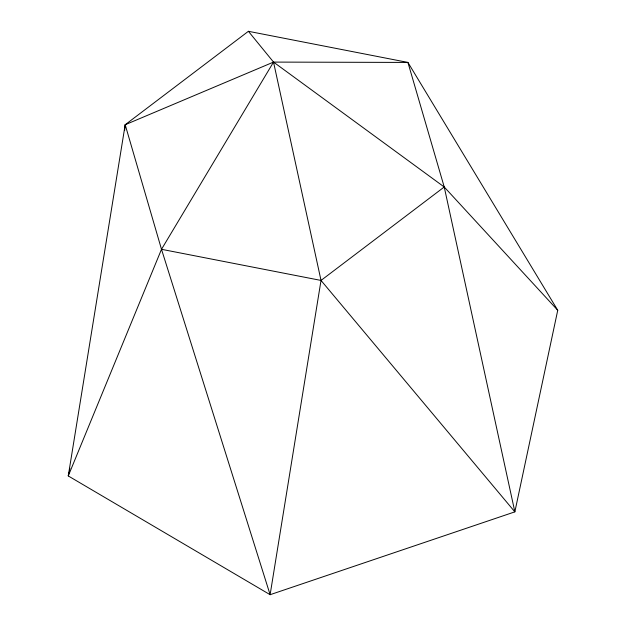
<?xml version="1.0" encoding="UTF-8"?>
<svg xmlns="http://www.w3.org/2000/svg" width="626" height="626" viewBox="0 0 626 626"><rect width="100%" height="100%" fill="white"/><g stroke="black" fill="none" stroke-linecap="round" stroke-linejoin="round"><path stroke-width="0.94" d="M124.637 130.568L125.184 124.738L248.397 31.3L407.917 62.428L557.735 310.277L514.854 511.865L270.119 594.7L68.265 475.94L125.184 124.738L273.531 62.091L407.917 62.428L444.233 186.994L514.854 511.865L321.021 280.432L273.531 62.091L248.397 31.3M557.735 310.277L444.233 186.994L321.021 280.432L270.119 594.7L161.5 249.305L125.184 124.738M69.079 472.121L68.265 475.94L161.5 249.305L273.531 62.091L444.233 186.994M69.486 470.212L69.893 468.303M161.5 249.305L321.021 280.432"/></g></svg>
